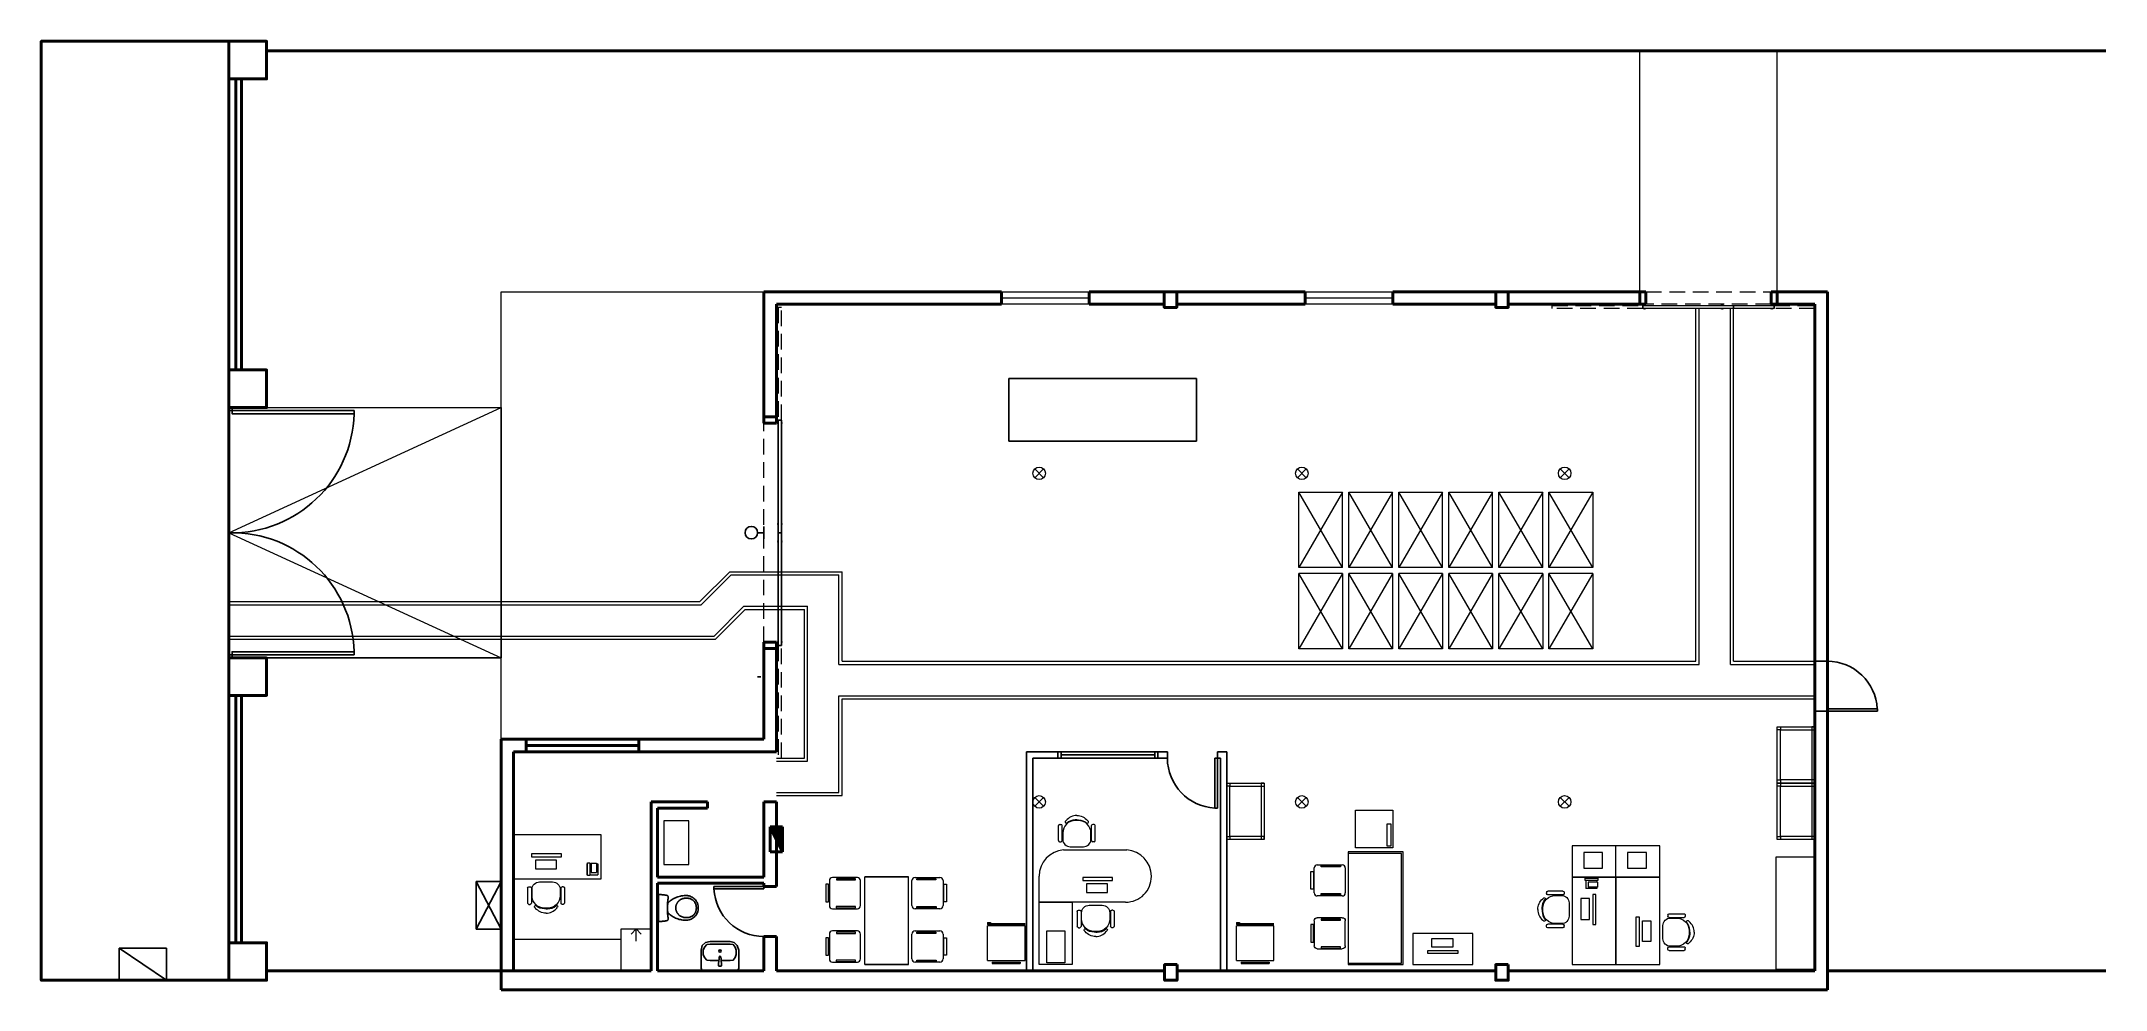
# Model space of a CAD drawing. Header units: millimetres. Extents: x 95.8 to 128.8, y 97.1 to 112.3.
import ezdxf

# ---------------------------------------------------------------- set-up
doc = ezdxf.new("R2010")
doc.units = ezdxf.units.MM
doc.linetypes.add('00-DTA-PLANTAS TIPO BASE$0$DASHED2', pattern=[0.375, 0.25, -0.125])
doc.linetypes.add('CENTER2', pattern=[28.575, 19.05, -3.175, 3.175, -3.175])
for name, color, linetype in [('000 - BARANDAS', 8, 'Continuous'), ('000 - CERRAMIENTOS - VENTANAS', 253, 'Continuous'), ('000 - DURLOCK', 32, 'Continuous'), ('000 - LUMINARIA - EXISTENTE', 253, 'Continuous'), ('000 - PUERTAS - EXISTENTE', 253, 'Continuous'), ('000 - SANITARIOS', 253, 'Continuous'), ('000 - SANITARIOS - EXISTENTE', 254, 'CENTER2')]:
    doc.layers.add(name, color=color, linetype=linetype)
doc.layers.add('000 - DURLOCK NUEVO', color=1, linetype='Continuous', true_color=0xfc0303)
doc.layers.add('000 - EQUIPAMIENTO', color=251, linetype='Continuous', lineweight=0, true_color=0x6b6b6b)
doc.layers.add('000 - EQUIPAMIENTO - NUEVO', color=1, linetype='Continuous', lineweight=0, true_color=0xfc0303)
for name, color, linetype, lineweight in [('000 - MUROS - EXISTENTE', 252, 'Continuous', 40), ('000 - VIDRIO - OFICINAS', 10, 'Continuous', 5), ('000 ALE HATCH', 253, 'Continuous', 0), ('CAMINOS PEATONALES', 52, 'Continuous', 0)]:
    doc.layers.add(name, color=color, linetype=linetype, lineweight=lineweight)

# ---------------------------------------------------------------- blocks, each defined once
blk = doc.blocks.new('000 - PUERTA 080')
at = {"layer": '000 - PUERTAS - EXISTENTE'}
for p, q in [((1510.019795, 767.537136), (1509.979795, 767.537136)), ((1509.979795, 767.537136), (1509.979795, 766.737136)), ((1510.019795, 766.737136), (1510.019795, 767.537136)), ((1509.979795, 766.737136), (1510.019795, 766.737136))]:
    blk.add_line(p, q, dxfattribs=at)
blk.add_arc((1510.019802, 766.737119), 0.799415, 92.868647, 179.998605, dxfattribs=at)
blk = doc.blocks.new('Inodoro')
for p, q in [((0.267481, 0.065061), (0.267467, 0.077871)), ((0.267481, 0.065061), (0.267467, 0.077871)), ((0.420473, -0.047783), (0.420473, 0.209217)), ((0.420473, -0.047783), (0.420473, 0.209217)), ((0.420473, 0.002217), (0.420473, -0.204782)), ((0.420473, 0.002217), (0.420473, -0.204782)), ((0.267611, -0.060159), (0.267628, -0.077316)), ((0.267611, -0.060159), (0.267628, -0.077316))]:
    blk.add_line(p, q)
for centre, radius, start, end in [((-0.020062, 0.000186), 0.197391, 93.963589, 180.119507), ((-0.020062, 0.000186), 0.197391, 93.963589, 180.119507), ((-0.019487, -0.00002), 0.167464, 143.116522, 180.059385), ((-0.019487, -0.00002), 0.167464, 143.116522, 180.059385), ((-0.065281, 0.035295), 0.109643, 119.310244, 143.514819), ((-0.065281, 0.035295), 0.109643, 119.310244, 143.514819), ((-0.026041, -0.030397), 0.186146, 52.397501, 119.943791), ((-0.026041, -0.030397), 0.186146, 52.397501, 119.943791), ((-0.019466, -0.215326), 0.412677, 46.427375, 91.977505), ((-0.019466, -0.215326), 0.412677, 46.427375, 91.977505), ((-0.041999, -0.01885), 0.187771, 36.108162, 46.378791), ((-0.041999, -0.01885), 0.187771, 36.108162, 46.378791), ((0, 0), 0.143048, 0.059385, 39.924466), ((0, 0), 0.143048, 0.059385, 39.924466), ((0, 0), 0.143048, 320.194305, 0.059385), ((0, 0), 0.143048, 320.194305, 0.059385), ((0.290675, 0.176652), 0.028, 101.779541, 188.289491), ((-1.027446, -0.015394), 1.304038, 0.773795, 8.289491), ((-1.027446, -0.015394), 1.304038, 0.773795, 8.289491), ((-1.027446, 0.019827), 1.304038, 351.710509, 359.226205), ((-1.027446, 0.019827), 1.304038, 351.710509, 359.226205), ((0.259467, 0.077863), 0.008, 0.059385, 46.427375), ((0.259467, 0.077863), 0.008, 0.059385, 46.427375), ((0.275481, 0.065069), 0.008, 180.059385, 215.49033), ((0.275481, 0.065069), 0.008, 180.059385, 215.49033), ((0.187546, 0.002368), 0.1, 29.128699, 35.49033), ((0.187546, 0.002368), 0.1, 29.128699, 35.49033), ((0.412473, -0.407403), 0.62462, 90, 101.779541), ((0.412473, 0.209217), 0.008, 0, 90), ((-0.019487, -0.00002), 0.197964, 180.059385, 259.4315), ((-0.019487, -0.00002), 0.197964, 180.059385, 259.4315), ((-0.019487, -0.00002), 0.167464, 180.059385, 217.002249), ((-0.019487, -0.00002), 0.167464, 180.059385, 217.002249), ((-0.065207, -0.03543), 0.109643, 216.603952, 240.808527), ((-0.065207, -0.03543), 0.109643, 216.603952, 240.808527), ((-0.026104, 0.030343), 0.186146, 240.17498, 307.72127), ((-0.026104, 0.030343), 0.186146, 240.17498, 307.72127), ((-0.019708, 0.02345), 0.221042, 260.603442, 266.475246), ((-0.019708, 0.02345), 0.221042, 260.603442, 266.475246), ((-0.019912, 0.215285), 0.412677, 268.141266, 313.691396), ((-0.019912, 0.215285), 0.412677, 268.141266, 313.691396), ((-0.042038, 0.018763), 0.187771, 313.73998, 324.010609), ((-0.042038, 0.018763), 0.187771, 313.73998, 324.010609), ((0.290675, -0.172219), 0.028, 171.710509, 258.220459), ((0.290675, -0.172219), 0.028, 171.710509, 258.220459), ((0.259628, -0.077325), 0.008, 313.691396, 0.059385), ((0.259628, -0.077325), 0.008, 313.691396, 0.059385), ((0.275611, -0.06015), 0.008, 144.628441, 180.059385), ((0.275611, -0.06015), 0.008, 144.628441, 180.059385), ((0.187546, 0.002368), 0.1, 324.628441, 330.891305), ((0.187546, 0.002368), 0.1, 324.628441, 330.891305), ((0.412473, 0.411837), 0.62462, 258.220459, 270), ((0.412473, 0.411837), 0.62462, 258.220459, 270), ((0.412473, -0.204783), 0.008, 270, 0), ((0.412473, -0.204783), 0.008, 270, 0)]:
    blk.add_arc(centre, radius, start, end)
blk = doc.blocks.new('000 - SANITARIO - BACHA GRANDE')
at = {"layer": '000 - SANITARIOS'}
for p, q in [((1729.115541, 1124.070118), (1729.115541, 1124.358339)), ((1729.156763, 1124.399628), (1729.683872, 1124.399628)), ((1729.716783, 1124.358339), (1729.716783, 1124.070118)), ((1729.156763, 1124.070118), (1729.156763, 1124.136074)), ((1729.255562, 1124.234873), (1729.396972, 1124.234873)), ((1729.435427, 1124.234873), (1729.576828, 1124.234873)), ((1729.683872, 1124.136074), (1729.683872, 1124.070118)), ((1729.576828, 1123.971319), (1729.255562, 1123.971319)), ((1729.576828, 1123.930163), (1729.255562, 1123.930163))]:
    blk.add_line(p, q, dxfattribs=at)
for points in [[(1729.156763, 1124.399628), (1729.132029, 1124.391317), (1729.115541, 1124.358339)], [(1729.716783, 1124.358339), (1729.708606, 1124.391317), (1729.683872, 1124.399628)], [(1729.115541, 1124.070118), (1729.140274, 1123.995985), (1729.189674, 1123.946518), (1729.255562, 1123.930163)], [(1729.255562, 1124.234873), (1729.206163, 1124.226562), (1729.173185, 1124.185406), (1729.156763, 1124.136074)], [(1729.156763, 1124.070118), (1729.173185, 1124.020651), (1729.206163, 1123.979496), (1729.255562, 1123.971319)], [(1729.683872, 1124.136074), (1729.667383, 1124.185406), (1729.626228, 1124.226562), (1729.576828, 1124.234873)], [(1729.576828, 1123.930163), (1729.650961, 1123.946518), (1729.700361, 1123.995985), (1729.716783, 1124.070118)], [(1729.576828, 1123.971319), (1729.626228, 1123.979496), (1729.667383, 1124.020651), (1729.683872, 1124.070118)]]:
    blk.add_lwpolyline(points, dxfattribs=at)
blk.add_circle((1729.416208, 1124.082321), 0.02, dxfattribs=at)
for centre, radius, start, end in [((1729.416198, 1124.271421), 0.053412, 62.599994, 117.405779), ((1730.711564, 1124.360933), 1.320622, 181.826591, 188.153046), ((1728.120823, 1124.360802), 1.320622, 351.852727, 358.179182), ((1729.416203, 1124.176732), 0.012306, 194.52616, 345.479613)]:
    blk.add_arc(centre, radius, start, end, dxfattribs=at)
blk = doc.blocks.new('A$C6E4A3011')
for p, q in [((0.176254, 0.57), (0.176254, 0.55)), ((0.196254, 0.59), (0.436254, 0.59)), ((0.196254, 0.53), (0.436254, 0.53)), ((0.456254, 0.57), (0.456254, 0.55)), ((0.176254, 0.02), (0.176254, 0.04)), ((0.196254, 0.06), (0.436254, 0.06)), ((0.196254, 0), (0.436254, 0)), ((0.456254, 0.02), (0.456254, 0.04))]:
    blk.add_line(p, q)
blk.add_lwpolyline([(0.317655, 0.52), (0.217655, 0.52, 0.414214), (0.097655, 0.4), (0.097655, 0.19, 0.414214), (0.217655, 0.07), (0.317655, 0.07, 0.414214), (0.517655, 0.27), (0.517655, 0.32, 0.414214)], format="xyb", close=True)
for points in [[(0.527655, 0.295), (0.527655, 0.32, 0.178789), (0.477228, 0.456515)], [(0.597655, 0.295), (0.597655, 0.32, 0.207449), (0.4998, 0.479424)], [(0.527655, 0.295), (0.527655, 0.27, -0.178789), (0.477228, 0.133485)], [(0.597655, 0.295), (0.597655, 0.27, -0.207449), (0.4998, 0.110575)]]:
    blk.add_lwpolyline(points, format="xyb")
for centre, radius, start, end in [((0.196254, 0.57), 0.02, 90, 180), ((0.196254, 0.55), 0.02, 180, 270), ((0.436254, 0.57), 0.02, 0, 90), ((0.436254, 0.55), 0.02, 270, 0), ((0.492137, 0.464399), 0.016866, 62.979511, 207.872446), ((0.196254, 0.04), 0.02, 90, 180), ((0.196254, 0.02), 0.02, 180, 270), ((0.436254, 0.04), 0.02, 0, 90), ((0.436254, 0.02), 0.02, 270, 0), ((0.492137, 0.1256), 0.016866, 152.127554, 297.020489)]:
    blk.add_arc(centre, radius, start, end)
blk = doc.blocks.new('1.4x0.7')
blk.add_lwpolyline([(-1.4, 0), (0, 0), (0, 0.7), (-1.4, 0.7), (-1.4, 0)])
at = {"extrusion": (0, 0, -1), "zscale": -1, "rotation": 270}
blk.add_blockref('A$C6E4A3011', (0.585878, 0.047655), dxfattribs=at)
blk = doc.blocks.new('mesa_trabajo_1.80x.83')
blk.add_lwpolyline([(0, 0.88), (-1.8, 0.88), (-1.8, 0), (0, 0)], close=True)
blk.add_lwpolyline([(-1.775, 0.88), (-1.775, 0.025), (-0.025, 0.025), (-0.025, 0.88)])
blk = doc.blocks.new('IRI-OCASA-Layout R 9$0$OCA_SILLA')
at = {"linetype": 'Continuous'}
for p, q in [((0.0549, 0.05), (0.0549, 0.4483)), ((0.1049, 0.4983), (0.5023, 0.4983)), ((0.5523, 0.4483), (0.5523, 0.05)), ((0.5023, 0), (0.1049, 0))]:
    blk.add_line(p, q, dxfattribs=at)
for points in [[(0, 0.1087), (0, 0.3889), (0.0427, 0.3889), (0.0427, 0.1087)], [(0.1654, 0.4663), (0.1654, 0.4876), (0.4749, 0.4876), (0.4749, 0.4663)], [(0.1681, 0.0207), (0.1681, 0.0394), (0.4749, 0.0394), (0.4749, 0.0207)]]:
    blk.add_lwpolyline(points, close=True, dxfattribs=at)
for centre, start, end in [((0.1049, 0.4483), 90, 180), ((0.5023, 0.4483), 0, 90), ((0.1049, 0.05), 180, 270), ((0.5023, 0.05), 270, 0)]:
    blk.add_arc(centre, 0.05, start, end, dxfattribs=at)
blk = doc.blocks.new('000 - EQUIPAMIENTO - HELADERA 060 x 060')
at = {"lineweight": 0}
for p, q in [((6025.44335, 1321.331753), (6025.44335, 1321.931753)), ((6025.45885, 1321.331753), (6025.45885, 1321.931753)), ((6025.480992, 1321.931753), (6025.480992, 1321.331753)), ((6026.036707, 1321.931753), (6025.480992, 1321.931753)), ((6026.036707, 1321.331753), (6026.036707, 1321.931753)), ((6026.063278, 1321.855536), (6026.080992, 1321.855536)), ((6026.063278, 1321.40797), (6026.063278, 1321.855536)), ((6026.080992, 1321.40797), (6026.080992, 1321.855536)), ((6025.42785, 1321.38152), (6025.44335, 1321.38152)), ((6025.42785, 1321.331753), (6025.42785, 1321.38152)), ((6025.42785, 1321.331753), (6025.44335, 1321.331753)), ((6025.44335, 1321.331753), (6025.44335, 1321.38152)), ((6025.44335, 1321.331753), (6025.45885, 1321.331753)), ((6026.036707, 1321.331753), (6025.480992, 1321.331753)), ((6026.063278, 1321.40797), (6026.080992, 1321.40797))]:
    blk.add_line(p, q, dxfattribs=at)
blk = doc.blocks.new('000 - EQUIPAMIENTO - MESA 4 SILLAS')
at = {"lineweight": -2}
for p, q in [((6024.101995, 1320.993547), (6023.401995, 1320.993547)), ((6023.401995, 1319.593547), (6023.401995, 1320.993547)), ((6023.401995, 1320.993547), (6024.101995, 1320.993547)), ((6024.101995, 1319.593547), (6024.101995, 1320.993547)), ((6023.401995, 1319.596329), (6023.401995, 1319.593547)), ((6023.401995, 1319.593547), (6024.101995, 1319.593547)), ((6024.101995, 1319.593547), (6023.401995, 1319.593547)), ((6024.101995, 1319.596329), (6024.101995, 1319.593547))]:
    blk.add_line(p, q, dxfattribs=at)
at = {"linetype": 'Continuous'}
for p, q in [((6022.835445, 1320.935754), (6022.835445, 1320.537454)), ((6023.282845, 1320.985754), (6022.885445, 1320.985754)), ((6023.332845, 1320.537454), (6023.332845, 1320.935754)), ((6024.155533, 1320.537454), (6024.155533, 1320.935754)), ((6024.205533, 1320.985754), (6024.602933, 1320.985754)), ((6024.652933, 1320.935754), (6024.652933, 1320.537454)), ((6022.885445, 1320.487454), (6023.282845, 1320.487454)), ((6024.602933, 1320.487454), (6024.205533, 1320.487454)), ((6022.835445, 1320.08275), (6022.835445, 1319.68445)), ((6023.282845, 1320.13275), (6022.885445, 1320.13275)), ((6023.332845, 1319.68445), (6023.332845, 1320.08275)), ((6024.155533, 1319.68445), (6024.155533, 1320.08275)), ((6024.205533, 1320.13275), (6024.602933, 1320.13275)), ((6024.652933, 1320.08275), (6024.652933, 1319.68445)), ((6022.885445, 1319.63445), (6023.282845, 1319.63445)), ((6024.602933, 1319.63445), (6024.205533, 1319.63445))]:
    blk.add_line(p, q, dxfattribs=at)
for points in [[(6022.780545, 1320.877054), (6022.780545, 1320.596854), (6022.823245, 1320.596854), (6022.823245, 1320.877054)], [(6022.948645, 1320.965054), (6022.948645, 1320.946354), (6023.255445, 1320.946354), (6023.255445, 1320.965054)], [(6024.539733, 1320.965054), (6024.539733, 1320.946354), (6024.232933, 1320.946354), (6024.232933, 1320.965054)], [(6024.707833, 1320.877054), (6024.707833, 1320.596854), (6024.665133, 1320.596854), (6024.665133, 1320.877054)], [(6022.945945, 1320.519454), (6022.945945, 1320.498154), (6023.255445, 1320.498154), (6023.255445, 1320.519454)], [(6024.542433, 1320.519454), (6024.542433, 1320.498154), (6024.232933, 1320.498154), (6024.232933, 1320.519454)], [(6022.780545, 1320.02405), (6022.780545, 1319.74385), (6022.823245, 1319.74385), (6022.823245, 1320.02405)], [(6022.948645, 1320.11205), (6022.948645, 1320.09335), (6023.255445, 1320.09335), (6023.255445, 1320.11205)], [(6024.539733, 1320.11205), (6024.539733, 1320.09335), (6024.232933, 1320.09335), (6024.232933, 1320.11205)], [(6024.707833, 1320.02405), (6024.707833, 1319.74385), (6024.665133, 1319.74385), (6024.665133, 1320.02405)], [(6022.945945, 1319.66645), (6022.945945, 1319.64515), (6023.255445, 1319.64515), (6023.255445, 1319.66645)], [(6024.542433, 1319.66645), (6024.542433, 1319.64515), (6024.232933, 1319.64515), (6024.232933, 1319.66645)]]:
    blk.add_lwpolyline(points, close=True, dxfattribs=at)
for centre, start, end in [((6022.885445, 1320.935754), 90, 180), ((6023.282845, 1320.935754), 0, 90), ((6024.205533, 1320.935754), 90, 180), ((6024.602933, 1320.935754), 0, 90), ((6022.885445, 1320.537454), 180, 270), ((6023.282845, 1320.537454), 270, 0), ((6024.205533, 1320.537454), 180, 270), ((6024.602933, 1320.537454), 270, 0), ((6022.885445, 1320.08275), 90, 180), ((6023.282845, 1320.08275), 0, 90), ((6024.205533, 1320.08275), 90, 180), ((6024.602933, 1320.08275), 0, 90), ((6022.885445, 1319.68445), 180, 270), ((6023.282845, 1319.68445), 270, 0), ((6024.205533, 1319.68445), 180, 270), ((6024.602933, 1319.68445), 270, 0)]:
    blk.add_arc(centre, 0.05, start, end, dxfattribs=at)
blk = doc.blocks.new('000 - TELEFONO')
for p, q in [((6020.653236, 1323.889409), (6020.653236, 1324.065191)), ((6020.781488, 1324.065191), (6020.653236, 1324.065191)), ((6020.67537, 1323.879644), (6020.67537, 1324.031011)), ((6020.759354, 1324.031011), (6020.67537, 1324.031011)), ((6020.759354, 1323.879644), (6020.759354, 1324.031011)), ((6020.829017, 1324.065191), (6020.820551, 1324.065191)), ((6020.829017, 1323.889409), (6020.829017, 1324.065191)), ((6020.67537, 1323.889409), (6020.653236, 1323.889409)), ((6020.759354, 1323.879644), (6020.67537, 1323.879644)), ((6020.781488, 1323.889409), (6020.759354, 1323.889409)), ((6020.829017, 1323.889409), (6020.820551, 1323.889409))]:
    blk.add_line(p, q)
blk.add_lwpolyline([(6020.820551, 1323.874829), (6020.781488, 1323.874829), (6020.781488, 1324.079771), (6020.820551, 1324.079771)], close=True)
blk = doc.blocks.new('000 - CAMPANA ILUMINACION')
at = {"layer": '000 - LUMINARIA - EXISTENTE', "lineweight": 0}
for p, q in [((6018.081284, 1322.086273), (6018.222705, 1322.227695)), ((6018.081284, 1322.227695), (6018.222705, 1322.086273))]:
    blk.add_line(p, q, dxfattribs=at)
blk.add_circle((6018.151995, 1322.156984), 0.1, dxfattribs=at)

msp = doc.modelspace()

# ---------------------------------------------------------------- hatches: boundary and pattern name
at = {"layer": '000 - MUROS - EXISTENTE'}
h = msp.add_hatch(color=256, dxfattribs=at)
h.dxf.hatch_style = 1
h.paths.add_polyline_path([(107.647, 99.71), (107.447, 99.71), (107.647, 99.31)])
at = {"layer": '000 ALE HATCH'}
h = msp.add_hatch(dxfattribs=at)
h.set_pattern_fill('ANGLE', color=256, angle=270)
h.set_pattern_definition([(270, (-1210.41, 6174.4086), (6.985, -1e-15), [5.08, -1.905]), (360, (-1210.41, 6174.4086), (2e-15, 6.985), [5.08, -1.905])])
h.paths.add_polyline_path([(113.952, 97.51), (113.752, 97.51), (113.752, 97.26), (113.952, 97.26)])
h.paths.add_polyline_path([(113.952, 97.51), (113.752, 97.51), (113.752, 97.26), (113.952, 97.26)])
h.paths.add_polyline_path([(113.952, 97.51), (113.752, 97.51), (113.752, 97.26), (113.952, 97.26)])
h.paths.add_polyline_path([(113.952, 97.51), (113.752, 97.51), (113.752, 97.26), (113.952, 97.26)])

# ---------------------------------------------------------------- linework, layer by layer
at = {"layer": '000 - BARANDAS', "linetype": '00-DTA-PLANTAS TIPO BASE$0$DASHED2', "lineweight": 0}
for p, q in [((121.447, 108.26), (123.447, 108.26)), ((123.447, 108.06), (121.447, 108.06)), ((107.347, 102.66), (107.347, 106.16))]:
    msp.add_line(p, q, dxfattribs=at)
for points in [[(107.627, 106.21), (107.627, 108.01), (107.577, 108.01), (107.577, 106.21)], [(121.397, 108.04), (121.397, 107.99), (119.947, 107.99), (119.947, 108.04)], [(124.147, 108.04), (124.147, 107.99), (123.497, 107.99), (123.497, 108.04)], [(107.627, 100.81), (107.627, 102.61), (107.577, 102.61), (107.577, 100.81)]]:
    msp.add_lwpolyline(points, close=True, dxfattribs=at)
at = {"layer": '000 - CERRAMIENTOS - VENTANAS'}
for p, q in [((103.547, 100.91), (103.547, 101.11)), ((105.347, 100.91), (105.347, 101.11))]:
    msp.add_line(p, q, dxfattribs=at)
at = {"layer": '000 - DURLOCK'}
for p, q in [((111.261, 106.874), (111.261, 105.874)), ((114.261, 106.874), (111.261, 106.874)), ((114.261, 105.874), (114.261, 106.874)), ((111.261, 105.874), (114.261, 105.874)), ((111.547, 100.91), (111.547, 97.41)), ((112.047, 100.91), (111.547, 100.91)), ((111.647, 100.81), (111.647, 97.41)), ((111.647, 100.81), (112.047, 100.81)), ((113.647, 100.91), (112.047, 100.91)), ((112.047, 100.91), (112.047, 100.81)), ((112.047, 100.81), (112.047, 100.91)), ((112.047, 100.81), (113.647, 100.81)), ((112.097, 100.91), (112.097, 100.81)), ((113.597, 100.86), (112.097, 100.86)), ((113.597, 100.81), (113.597, 100.91)), ((113.647, 100.81), (113.647, 100.91)), ((113.647, 100.91), (113.647, 100.81)), ((113.797, 100.91), (113.647, 100.91)), ((113.647, 100.81), (113.797, 100.81)), ((113.797, 100.91), (113.797, 100.81)), ((114.557, 100.01), (114.557, 100.81)), ((114.557, 100.81), (114.597, 100.81)), ((114.647, 100.91), (114.597, 100.91)), ((114.597, 100.91), (114.597, 100.81)), ((114.597, 100.81), (114.647, 100.81)), ((114.597, 100.81), (114.597, 100.01)), ((114.647, 100.91), (114.747, 100.91)), ((114.647, 100.81), (114.647, 97.41)), ((114.747, 100.91), (114.747, 97.41)), ((114.747, 99.51), (114.747, 100.41)), ((114.597, 100.01), (114.557, 100.01))]:
    msp.add_line(p, q, dxfattribs=at)
msp.add_arc((114.597, 100.81), 0.799, 180.0014, 267.1314, dxfattribs=at)
at = {"layer": '000 - DURLOCK NUEVO'}
for p, q in [((102.749, 98.838), (102.749, 98.078)), ((103.147, 98.838), (102.749, 98.838)), ((102.749, 98.838), (103.147, 98.078)), ((103.147, 98.838), (102.749, 98.078)), ((103.147, 98.078), (103.147, 98.838)), ((103.147, 98.078), (103.147, 98.838)), ((102.749, 98.078), (103.147, 98.078)), ((97.041, 97.772), (97.041, 97.26)), ((97.797, 97.772), (97.041, 97.772)), ((97.041, 97.772), (97.797, 97.26)), ((97.797, 97.26), (97.797, 97.772)), ((97.041, 97.26), (97.797, 97.26))]:
    msp.add_line(p, q, dxfattribs=at)
at = {"layer": '000 - EQUIPAMIENTO'}
for p, q in [((115.897, 103.857), (115.897, 105.057)), ((115.897, 105.057), (116.597, 105.057)), ((116.597, 105.057), (115.897, 103.857)), ((116.597, 103.857), (115.897, 105.057)), ((116.597, 103.857), (116.597, 105.057)), ((116.697, 103.857), (116.697, 105.057)), ((116.697, 105.057), (117.397, 105.057)), ((117.397, 105.057), (116.697, 103.857)), ((117.397, 103.857), (116.697, 105.057)), ((117.397, 103.857), (117.397, 105.057)), ((117.497, 103.857), (117.497, 105.057)), ((117.497, 105.057), (118.197, 105.057)), ((118.197, 105.057), (117.497, 103.857)), ((118.197, 103.857), (117.497, 105.057)), ((118.197, 103.857), (118.197, 105.057)), ((118.997, 103.857), (118.297, 105.057)), ((118.297, 103.857), (118.297, 105.057)), ((118.297, 105.057), (118.997, 105.057)), ((118.997, 105.057), (118.297, 103.857)), ((118.997, 103.857), (118.997, 105.057)), ((119.097, 103.857), (119.097, 105.057)), ((119.097, 105.057), (119.797, 105.057)), ((119.797, 105.057), (119.097, 103.857)), ((119.797, 103.857), (119.097, 105.057)), ((119.797, 103.857), (119.797, 105.057)), ((119.897, 103.857), (119.897, 105.057)), ((119.897, 105.057), (120.597, 105.057)), ((120.597, 105.057), (119.897, 103.857)), ((120.597, 103.857), (119.897, 105.057)), ((120.597, 105.057), (120.597, 103.857)), ((116.597, 103.857), (115.897, 103.857)), ((116.597, 103.757), (115.897, 103.757)), ((115.897, 102.557), (115.897, 103.757)), ((116.597, 103.757), (115.897, 102.557)), ((116.597, 102.557), (115.897, 103.757)), ((116.597, 103.757), (116.597, 102.557)), ((117.397, 103.857), (116.697, 103.857)), ((117.397, 103.757), (116.697, 103.757)), ((116.697, 102.557), (116.697, 103.757)), ((117.397, 103.757), (116.697, 102.557)), ((117.397, 102.557), (116.697, 103.757)), ((117.397, 103.757), (117.397, 102.557)), ((118.197, 103.857), (117.497, 103.857)), ((118.197, 103.757), (117.497, 103.757)), ((117.497, 102.557), (117.497, 103.757)), ((118.197, 103.757), (117.497, 102.557)), ((118.197, 102.557), (117.497, 103.757)), ((118.197, 103.757), (118.197, 102.557)), ((118.997, 103.857), (118.297, 103.857)), ((118.997, 103.757), (118.297, 103.757)), ((118.297, 102.557), (118.297, 103.757)), ((118.997, 103.757), (118.297, 102.557)), ((118.997, 102.557), (118.297, 103.757)), ((118.997, 103.757), (118.997, 102.557)), ((119.797, 103.857), (119.097, 103.857)), ((119.797, 103.757), (119.097, 103.757)), ((119.097, 102.557), (119.097, 103.757)), ((119.797, 103.757), (119.097, 102.557)), ((119.797, 102.557), (119.097, 103.757)), ((119.797, 103.757), (119.797, 102.557)), ((120.597, 103.857), (119.897, 103.857)), ((120.597, 103.757), (119.897, 103.757)), ((119.897, 102.557), (119.897, 103.757)), ((120.597, 103.757), (119.897, 102.557)), ((120.597, 102.557), (119.897, 103.757)), ((120.597, 103.757), (120.597, 102.557)), ((116.597, 102.557), (115.897, 102.557)), ((117.397, 102.557), (116.697, 102.557)), ((118.197, 102.557), (117.497, 102.557)), ((118.997, 102.557), (118.297, 102.557)), ((119.797, 102.557), (119.097, 102.557)), ((120.597, 102.557), (119.897, 102.557)), ((123.547, 100.41), (123.547, 101.31)), ((123.547, 101.31), (124.147, 101.31)), ((123.547, 101.31), (123.597, 101.31)), ((123.597, 101.31), (123.597, 101.26)), ((124.147, 101.31), (124.097, 101.31)), ((124.097, 101.31), (124.097, 101.26)), ((124.147, 101.31), (124.147, 100.41)), ((123.597, 101.26), (123.547, 101.26)), ((124.097, 101.26), (124.147, 101.26)), ((114.747, 100.41), (115.347, 100.41)), ((114.747, 100.41), (114.797, 100.41)), ((114.797, 100.36), (114.747, 100.36)), ((114.797, 100.41), (114.797, 100.36)), ((115.347, 100.41), (115.297, 100.41)), ((115.297, 100.41), (115.297, 100.36)), ((115.297, 100.36), (115.347, 100.36)), ((115.347, 100.41), (115.347, 99.51)), ((123.547, 100.41), (123.547, 100.46)), ((123.547, 100.46), (123.597, 100.46)), ((123.547, 99.51), (123.547, 100.41)), ((123.547, 100.41), (124.147, 100.41)), ((123.547, 100.41), (123.597, 100.41)), ((124.147, 100.41), (123.547, 100.41)), ((123.597, 100.36), (123.547, 100.36)), ((123.597, 100.46), (123.597, 100.41)), ((123.597, 100.41), (123.597, 100.36)), ((124.147, 100.46), (124.097, 100.46)), ((124.097, 100.46), (124.097, 100.41)), ((124.147, 100.41), (124.097, 100.41)), ((124.097, 100.41), (124.097, 100.36)), ((124.097, 100.36), (124.147, 100.36)), ((124.147, 100.41), (124.147, 100.46)), ((124.147, 100.41), (124.147, 99.51)), ((106.147, 99.81), (105.747, 99.81)), ((105.747, 99.81), (105.747, 99.11)), ((106.147, 99.11), (106.147, 99.81)), ((114.747, 99.51), (114.747, 99.56)), ((114.747, 99.56), (114.797, 99.56)), ((115.347, 99.51), (114.747, 99.51)), ((114.797, 99.56), (114.797, 99.51)), ((115.347, 99.56), (115.297, 99.56)), ((115.297, 99.56), (115.297, 99.51)), ((115.347, 99.51), (115.347, 99.56)), ((120.968, 98.91), (120.968, 99.41)), ((123.547, 99.51), (123.547, 99.56)), ((123.547, 99.56), (123.597, 99.56)), ((124.147, 99.51), (123.547, 99.51)), ((123.597, 99.56), (123.597, 99.51)), ((124.147, 99.56), (124.097, 99.56)), ((124.097, 99.56), (124.097, 99.51)), ((124.147, 99.51), (124.147, 99.56)), ((104.112, 99.28), (103.634, 99.28)), ((103.634, 99.28), (103.634, 99.23)), ((103.634, 99.23), (104.112, 99.23)), ((104.031, 99.179), (103.698, 99.179)), ((103.698, 99.179), (103.698, 99.04)), ((103.698, 99.04), (104.031, 99.04)), ((104.031, 99.04), (104.031, 99.179)), ((104.112, 99.23), (104.112, 99.28)), ((105.747, 99.11), (106.147, 99.11)), ((120.754, 99.3), (120.454, 99.3)), ((120.454, 99.3), (120.454, 99.05)), ((120.454, 99.05), (120.754, 99.05)), ((120.754, 99.05), (120.754, 99.3)), ((121.454, 99.3), (121.154, 99.3)), ((121.154, 99.3), (121.154, 99.05)), ((121.154, 99.05), (121.454, 99.05)), ((121.454, 99.05), (121.454, 99.3)), ((112.921, 98.903), (112.444, 98.903)), ((112.444, 98.903), (112.444, 98.853)), ((112.444, 98.853), (112.921, 98.853)), ((112.84, 98.802), (112.507, 98.802)), ((112.507, 98.802), (112.507, 98.664)), ((112.84, 98.664), (112.84, 98.802)), ((112.921, 98.853), (112.921, 98.903)), ((112.507, 98.664), (112.84, 98.664)), ((120.546, 98.566), (120.407, 98.566)), ((120.407, 98.566), (120.407, 98.233)), ((120.546, 98.233), (120.546, 98.566)), ((120.647, 98.63), (120.597, 98.63)), ((120.597, 98.63), (120.597, 98.153)), ((120.647, 98.153), (120.647, 98.63)), ((105.307, 98.08), (105.226, 97.999)), ((105.307, 97.885), (105.307, 98.08)), ((105.307, 98.08), (105.388, 97.999)), ((120.407, 98.233), (120.546, 98.233)), ((120.597, 98.153), (120.647, 98.153)), ((121.289, 97.798), (121.289, 98.276)), ((121.289, 98.276), (121.339, 98.276)), ((121.339, 98.276), (121.339, 97.798)), ((121.39, 97.879), (121.39, 98.212)), ((121.39, 98.212), (121.528, 98.212)), ((121.528, 98.212), (121.528, 97.879)), ((105.067, 97.91), (103.347, 97.91)), ((117.963, 97.687), (117.963, 97.737)), ((117.963, 97.737), (118.44, 97.737)), ((118.44, 97.687), (117.963, 97.687)), ((118.027, 97.788), (118.027, 97.926)), ((118.027, 97.926), (118.36, 97.926)), ((118.36, 97.788), (118.027, 97.788)), ((118.36, 97.926), (118.36, 97.788)), ((118.44, 97.737), (118.44, 97.687)), ((121.339, 97.798), (121.289, 97.798)), ((121.528, 97.879), (121.39, 97.879))]:
    msp.add_line(p, q, dxfattribs=at)
for points in [[(123.597, 100.46), (123.597, 101.26), (124.097, 101.26), (124.097, 100.46)], [(114.797, 99.56), (114.797, 100.36), (115.297, 100.36), (115.297, 99.56)], [(123.597, 99.56), (123.597, 100.36), (124.097, 100.36), (124.097, 99.56)], [(117.402, 99.978), (117.402, 99.378), (116.802, 99.378), (116.802, 99.978)], [(117.374, 99.407), (117.374, 99.755), (117.307, 99.755), (117.307, 99.407)], [(120.268, 99.41), (120.268, 98.91), (121.668, 98.91), (121.668, 99.41)], [(123.529, 99.232), (124.129, 99.232), (124.129, 97.432), (123.529, 97.432)], [(111.747, 97.51), (111.747, 98.509), (112.276, 98.509), (112.276, 97.51)], [(105.547, 97.41), (105.067, 97.41), (105.067, 98.08), (105.547, 98.08)], [(112.156, 98.048), (112.156, 97.539), (111.872, 97.539), (111.872, 98.048)], [(117.722, 98.01), (117.722, 97.51), (118.682, 97.51), (118.682, 98.01)]]:
    msp.add_lwpolyline(points, close=True, dxfattribs=at)
for points in [[(112.139, 99.343), (113.151, 99.343)], [(113.13, 98.509), (111.747, 98.509), (111.747, 98.926)]]:
    msp.add_lwpolyline(points, dxfattribs=at)
for centre, radius, start, end in [((112.169, 98.922), 0.422, 94.1201, 179.5958), ((113.121, 98.922), 0.422, 0.4042, 85.8799), ((113.133, 98.918), 0.409, 269.6152, 0.3568)]:
    msp.add_arc(centre, radius, start, end, dxfattribs=at)
at = {"layer": '000 - EQUIPAMIENTO - NUEVO', "lineweight": 0}
msp.add_line((111.521, 98.069), (111.521, 98.053), dxfattribs=at)
at = {"layer": '000 - LUMINARIA - EXISTENTE'}
for q in [(107.247, 104.41), (107.347, 104.51), (107.347, 104.31)]:
    msp.add_line((107.347, 104.41), q, dxfattribs=at)
msp.add_circle((107.147, 104.41), 0.1, dxfattribs=at)
at = {"layer": '000 - MUROS - EXISTENTE'}
for p, q in [((98.797, 106.41), (98.797, 112.11)), ((99.397, 112.11), (128.797, 112.11)), ((98.997, 107.01), (98.997, 111.66)), ((107.347, 108.26), (107.347, 106.16)), ((107.347, 108.26), (111.147, 108.26)), ((111.147, 108.26), (111.147, 108.06)), ((112.547, 108.26), (116.001, 108.26)), ((112.547, 108.26), (112.547, 108.06)), ((116.001, 108.26), (116.001, 108.06)), ((117.401, 108.26), (121.447, 108.26)), ((117.401, 108.06), (117.401, 108.26)), ((121.347, 108.26), (121.347, 108.06)), ((121.447, 108.26), (121.447, 108.06)), ((123.447, 108.26), (124.347, 108.26)), ((123.447, 108.06), (123.447, 108.26)), ((123.547, 108.06), (123.547, 108.26)), ((124.347, 108.26), (124.347, 100.96)), ((107.547, 108.06), (107.547, 106.16)), ((107.547, 108.06), (111.147, 108.06)), ((112.547, 108.06), (113.747, 108.06)), ((116.001, 108.06), (113.947, 108.06)), ((117.401, 108.06), (119.047, 108.06)), ((119.247, 108.06), (121.447, 108.06)), ((123.447, 108.06), (124.147, 108.06)), ((124.147, 108.06), (124.147, 100.96)), ((98.997, 106.41), (98.797, 106.41)), ((107.347, 106.26), (107.547, 106.26)), ((107.347, 106.16), (107.547, 106.16)), ((107.347, 102.66), (107.347, 101.11)), ((107.347, 102.66), (107.547, 102.66)), ((107.547, 102.66), (107.547, 100.91)), ((98.797, 97.41), (98.797, 102.41)), ((98.997, 102.41), (98.797, 102.41)), ((98.797, 102.41), (99.397, 102.41)), ((107.347, 102.56), (107.547, 102.56)), ((98.997, 97.86), (98.997, 101.81)), ((107.347, 101.11), (103.147, 101.11)), ((103.147, 101.11), (103.147, 97.11)), ((103.547, 100.91), (103.547, 101.11)), ((103.547, 101.11), (105.347, 101.11)), ((105.347, 101.01), (103.547, 101.01)), ((105.347, 101.11), (105.347, 100.91)), ((107.547, 100.91), (103.347, 100.91)), ((103.347, 100.91), (103.347, 97.41)), ((103.347, 100.91), (103.547, 100.91)), ((105.347, 100.91), (103.547, 100.91)), ((105.547, 100.91), (105.347, 100.91)), ((107.547, 100.91), (107.297, 100.91)), ((124.147, 100.96), (124.147, 97.41)), ((124.347, 100.96), (124.347, 97.11)), ((106.447, 100.11), (105.547, 100.11)), ((105.547, 100.11), (105.547, 97.41)), ((106.447, 100.01), (105.647, 100.01)), ((105.647, 100.01), (105.647, 98.91)), ((106.447, 100.11), (106.447, 100.01)), ((107.547, 100.11), (107.347, 100.11)), ((107.347, 100.11), (107.347, 98.91)), ((107.547, 100.11), (107.547, 98.76)), ((107.647, 99.71), (107.447, 99.71)), ((107.447, 99.71), (107.447, 99.31)), ((107.647, 99.31), (107.447, 99.71)), ((107.647, 99.31), (107.647, 99.71)), ((107.447, 99.31), (107.647, 99.31)), ((107.347, 98.91), (105.647, 98.91)), ((107.347, 98.81), (105.647, 98.81)), ((105.647, 98.81), (105.647, 97.41)), ((107.347, 98.81), (107.347, 98.76)), ((107.347, 98.81), (107.347, 98.76)), ((107.347, 98.76), (107.547, 98.76)), ((107.347, 97.96), (107.347, 97.41)), ((107.347, 97.96), (107.547, 97.96)), ((107.547, 97.96), (107.547, 97.41)), ((105.547, 97.41), (99.397, 97.41)), ((107.347, 97.41), (105.647, 97.41)), ((107.547, 97.41), (113.747, 97.41)), ((113.947, 97.41), (119.047, 97.41)), ((119.247, 97.41), (124.147, 97.41)), ((124.347, 97.41), (128.797, 97.41)), ((124.347, 97.11), (103.147, 97.11))]:
    msp.add_line(p, q, dxfattribs=at)
for points in [[(98.797, 97.26), (98.797, 112.26), (95.797, 112.26), (95.797, 97.26)], [(98.797, 111.66), (98.797, 112.26), (99.397, 112.26), (99.397, 111.66)], [(113.947, 108.26), (113.947, 108.01), (113.747, 108.01), (113.747, 108.26)], [(119.247, 108.26), (119.247, 108.01), (119.047, 108.01), (119.047, 108.26)], [(98.797, 106.41), (98.797, 107.01), (99.397, 107.01), (99.397, 106.41)], [(98.797, 101.81), (98.797, 102.41), (99.397, 102.41), (99.397, 101.81)], [(98.797, 97.26), (98.797, 97.86), (99.397, 97.86), (99.397, 97.26)], [(113.952, 97.51), (113.952, 97.26), (113.752, 97.26), (113.752, 97.51)], [(119.247, 97.51), (119.247, 97.26), (119.047, 97.26), (119.047, 97.51)]]:
    msp.add_lwpolyline(points, close=True, dxfattribs=at)
at = {"layer": '000 - PUERTAS - EXISTENTE'}
for p, q in [((107.627, 104.41), (107.627, 106.16)), ((107.627, 102.61), (107.627, 104.36)), ((124.347, 102.357), (124.147, 102.357)), ((107.297, 102.11), (107.247, 102.11)), ((124.147, 101.557), (124.347, 101.557)), ((125.147, 101.597), (124.347, 101.597)), ((124.347, 101.597), (124.347, 101.557)), ((124.347, 101.557), (125.147, 101.557)), ((125.147, 101.557), (125.147, 101.597))]:
    msp.add_line(p, q, dxfattribs=at)
for points in [[(98.897, 107.01), (98.917, 107.01), (98.917, 111.66), (98.897, 111.66)], [(100.797, 106.31), (100.797, 106.36), (98.847, 106.36), (98.847, 106.31)], [(107.627, 104.41), (107.627, 106.21), (107.577, 106.21), (107.577, 104.41)], [(107.627, 102.61), (107.627, 104.41), (107.577, 104.41), (107.577, 102.61)], [(100.797, 102.51), (100.797, 102.46), (98.847, 102.46), (98.847, 102.51)], [(98.897, 97.86), (98.917, 97.86), (98.917, 101.81), (98.897, 101.81)]]:
    msp.add_lwpolyline(points, close=True, dxfattribs=at)
at = {"layer": '000 - PUERTAS - EXISTENTE', "lineweight": 0}
for points in [[(122.847, 108.04), (122.847, 107.99), (121.397, 107.99), (121.397, 108.04)], [(123.497, 108.04), (123.497, 107.99), (122.847, 107.99), (122.847, 108.04)]]:
    msp.add_lwpolyline(points, close=True, dxfattribs=at)
at = {"layer": '000 - PUERTAS - EXISTENTE'}
for points in [[(98.797, 106.41), (98.797, 106.36), (98.847, 106.36), (98.847, 106.41)], [(98.797, 102.41), (98.797, 102.46), (98.847, 102.46), (98.847, 102.41)]]:
    msp.add_lwpolyline(points, dxfattribs=at)
for centre, radius, start, end in [((121.426, 108.015), 0.03, 56.4427, 123.5573), ((121.426, 108.015), 0.03, 236.4427, 303.5573), ((122.668, 108.015), 0.03, 56.4427, 123.5573), ((122.668, 108.015), 0.03, 236.4427, 303.5573), ((123.461, 108.015), 0.03, 56.4427, 123.5573), ((123.461, 108.015), 0.03, 236.4427, 303.5573), ((98.847, 106.36), 1.95, 268.7562, 358.5311), ((107.602, 106.16), 0.03, 146.4427, 213.5573), ((107.602, 106.16), 0.03, 326.4427, 33.5573), ((98.847, 102.46), 1.95, 1.4689, 91.2438), ((107.602, 104.553), 0.03, 146.4427, 213.5573), ((107.602, 104.268), 0.03, 146.4427, 213.5573), ((107.602, 104.553), 0.03, 326.4427, 33.5573), ((107.602, 104.268), 0.03, 326.4427, 33.5573), ((107.602, 102.66), 0.03, 146.4427, 213.5573), ((107.602, 102.66), 0.03, 326.4427, 33.5573), ((124.347, 101.557), 0.799, 2.8686, 89.9986)]:
    msp.add_arc(centre, radius, start, end, dxfattribs=at)
at = {"layer": '000 - VIDRIO - OFICINAS'}
for p, q in [((111.147, 108.16), (112.547, 108.16)), ((116.001, 108.16), (117.401, 108.16))]:
    msp.add_line(p, q, dxfattribs=at)
for points in [[(112.547, 108.26), (112.547, 108.06), (111.147, 108.06), (111.147, 108.26)], [(117.401, 108.26), (117.401, 108.06), (116.001, 108.06), (116.001, 108.26)]]:
    msp.add_lwpolyline(points, close=True, dxfattribs=at)
at = {"layer": '000 ALE HATCH'}
for p, q in [((121.347, 108.26), (121.347, 112.11)), ((123.547, 108.26), (123.547, 112.11)), ((103.147, 101.11), (103.147, 108.26)), ((103.147, 108.26), (107.347, 108.26)), ((98.797, 104.41), (103.147, 106.41)), ((99.197, 106.41), (103.147, 106.41)), ((98.797, 104.41), (103.147, 102.41)), ((99.197, 102.41), (103.147, 102.41))]:
    msp.add_line(p, q, dxfattribs=at)
msp.add_lwpolyline([(103.147, 106.41), (103.147, 102.41), (98.797, 102.41), (98.797, 106.41)], close=True, dxfattribs=at)
at = {"layer": 'CAMINOS PEATONALES'}
for p, q in [((122.247, 102.357), (122.247, 107.99)), ((122.297, 102.307), (122.297, 107.99)), ((122.797, 102.307), (122.797, 107.99)), ((122.847, 102.357), (122.847, 107.99)), ((106.801, 103.785), (106.326, 103.31)), ((106.822, 103.735), (106.347, 103.26)), ((106.801, 103.785), (108.597, 103.785)), ((106.822, 103.735), (108.547, 103.735)), ((108.547, 102.307), (108.547, 103.735)), ((108.597, 102.357), (108.597, 103.785)), ((98.797, 103.31), (106.326, 103.31)), ((98.797, 103.26), (106.347, 103.26)), ((107.029, 103.235), (106.554, 102.76)), ((107.05, 103.185), (106.575, 102.71)), ((107.029, 103.235), (108.047, 103.235)), ((107.05, 103.185), (107.997, 103.185)), ((107.997, 100.81), (107.997, 103.185)), ((108.047, 100.76), (108.047, 103.235)), ((98.797, 102.76), (106.554, 102.76)), ((98.797, 102.71), (106.575, 102.71)), ((108.547, 102.307), (122.297, 102.307)), ((108.597, 102.357), (122.247, 102.357)), ((122.797, 102.307), (124.147, 102.307)), ((122.847, 102.357), (124.147, 102.357)), ((108.547, 101.807), (124.147, 101.807)), ((108.547, 100.26), (108.547, 101.807)), ((108.597, 101.757), (124.147, 101.757)), ((108.597, 100.21), (108.597, 101.757)), ((107.547, 100.81), (107.997, 100.81)), ((107.547, 100.76), (108.047, 100.76)), ((107.547, 100.26), (108.547, 100.26)), ((107.547, 100.21), (108.597, 100.21))]:
    msp.add_line(p, q, dxfattribs=at)

# ---------------------------------------------------------------- block references
at = {"layer": '000 - EQUIPAMIENTO'}
for name, p, rotation in [('A$C6E4A3011', (112.645, 99.295), 90), ('000 - TELEFONO', (6125.347, 1423.012), 180), ('mesa_trabajo_1.80x.83', (117.565, 99.31), 90), ('1.4x0.7', (120.268, 97.51), 270), ('000 - TELEFONO', (1444.554, -5921.929), 90), ('1.4x0.7', (121.668, 98.91), 90), ('000 - EQUIPAMIENTO - HELADERA 060 x 060', (-1210.41, 6123.612), 270), ('000 - EQUIPAMIENTO - HELADERA 060 x 060', (-1206.431, 6123.612), 270)]:
    msp.add_blockref(name, p, dxfattribs=dict(at, rotation=rotation))
for name, p in [('1.4x0.7', (104.747, 98.882)), ('000 - EQUIPAMIENTO - MESA 4 SILLAS', (-5914.441, -1222.083))]:
    msp.add_blockref(name, p, dxfattribs=at)
at = {"layer": '000 - EQUIPAMIENTO', "extrusion": (0, 0, -1), "xscale": -1, "zscale": -1}
msp.add_blockref('IRI-OCASA-Layout R 9$0$OCA_SILLA', (-116.089, 98.607), dxfattribs=at)
at = {"layer": '000 - EQUIPAMIENTO', "xscale": -1, "rotation": 90}
msp.add_blockref('A$C6E4A3011', (112.947, 98.557), dxfattribs=at)
at = {"layer": '000 - EQUIPAMIENTO', "extrusion": (0, 0, -1), "zscale": -1, "rotation": 180}
msp.add_blockref('IRI-OCASA-Layout R 9$0$OCA_SILLA', (-116.089, 98.26), dxfattribs=at)
at = {"layer": '000 - PUERTAS - EXISTENTE', "rotation": 90}
msp.add_blockref('000 - PUERTA 080', (874.084, -1411.26), dxfattribs=at)
at = {"layer": '000 - SANITARIOS - EXISTENTE', "rotation": 180}
for name, p in [('Inodoro', (106.081, 98.417)), ('000 - SANITARIO - BACHA GRANDE', (1836.063, 1221.81))]:
    msp.add_blockref(name, p, dxfattribs=at)
at = {"layer": '000 ALE HATCH', "rotation": 270}
for p in [(-1210.41, 6123.512), (-1206.21, 6123.512), (-1202.01, 6123.512), (-1210.41, 6118.262), (-1206.21, 6118.262), (-1202.01, 6118.262)]:
    msp.add_blockref('000 - CAMPANA ILUMINACION', p, dxfattribs=at)

doc.saveas('drawing.dxf')
